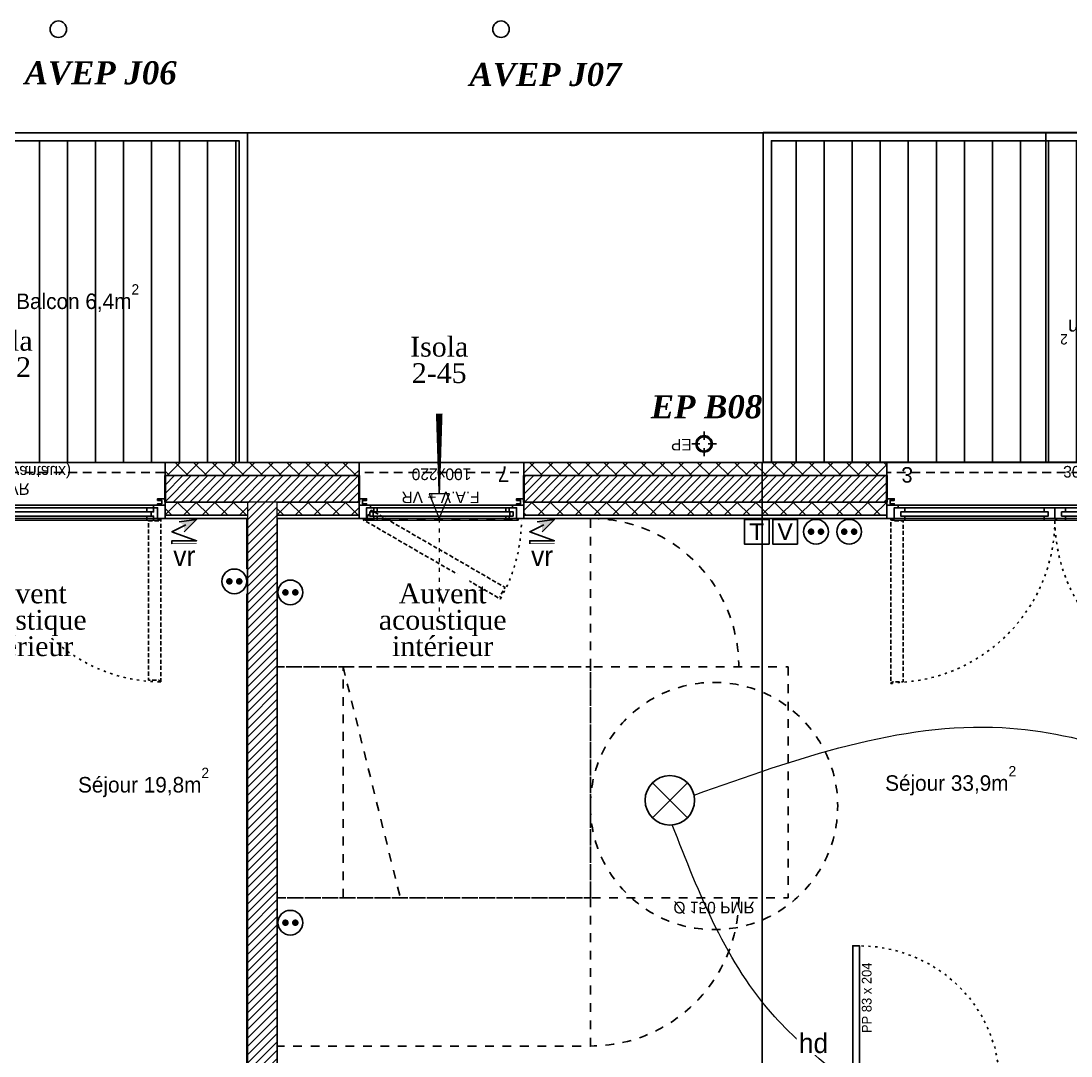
# Model space of a CAD drawing. Header units: centimetres. Extents: x -58072 to 12532, y -30603 to 6224.
# Drawn here: x 10410 to 11047, y 4557 to 5185 of the extents above; entities that cross this region are included whole.
import ezdxf

# ---------------------------------------------------------------- set-up
doc = ezdxf.new("R2010")
doc.units = ezdxf.units.CM
for name, pattern in [('ACAD_ISO03W100', [30, 12, -18]), ('Style de ligne -11', [0.347222, 0.20828, -0.138942]), ('Style de ligne -12', [0.164042, 0.054681, -0.109361]), ('Style de ligne -13', [0.147638, 0.098425, -0.049213]), ('Style de ligne -14', [0.147638, 0.098425, -0.049213]), ('Style de ligne -17', [0.347222, 0.20828, -0.138942]), ('Style de ligne -18', [0.164042, 0.054681, -0.109361]), ('Style de ligne -5', [0.20828, 0.069425, -0.138855]), ('VW-01', [0.41656, 0.20828, -0.20828])]:
    doc.linetypes.add(name, pattern=pattern)
for name, color, linetype in [('B AmÈnagement intÈrieur_Hatch', 252, 'Continuous'), ('B Aménagement intérieur', 252, 'Continuous'), ('B GÈnÈral_Hatch', 252, 'Continuous'), ('B Général', 252, 'Continuous'), ('C ANNOTATIONS-PMR', 252, 'Style de ligne -5'), ('C ANNOTATIONS-prestations', 252, 'Continuous'), ('C ANNOTATIONS-texte', 252, 'Continuous'), ('C ANNOTATIONS-texte surfaces', 252, 'Continuous'), ('D SURFACES-shab', 252, 'Continuous'), ('prlm-EAU-EPEXT', 145, 'Continuous'), ('prlm-VMC', 93, 'Continuous')]:
    doc.layers.add(name, color=color, linetype=linetype)
doc.layers.add('prlm-ELEC-CFA', color=1, linetype='Continuous', lineweight=25)
doc.layers.add('prlm-ELEC-CFO', color=1, linetype='Continuous', lineweight=25)
doc.layers.add('prlm-ZEROPLOT', color=254, linetype='Continuous', plot=False)
doc.styles.add('Eurostile', font='Eurosti.TTF')
doc.styles.add('Eurostile (bold)', font='Eurostib.TTF')
doc.styles.add('Eurostile (italic)', font='Eurostib.TTF')
doc.styles.add('prlm-eau-ep', font='timesbi.ttf', dxfattribs={"height": 18})
doc.styles.add('prlm-elec-cfo', font='comic.ttf', dxfattribs={"height": 12})
doc.styles.add('prlm-vmc', font='pala.ttf', dxfattribs={"height": 14})
doc.styles.get("Standard").update_dxf_attribs({"font": 'isocp.shx', "height": 12})
pattern_1 = [(90, (0, 0), (17, 0), [])]
pattern_2 = [(45, (0, 0), (2.4253472, -2.6458333), [])]
pattern_3 = [(-135, (0, 0), (5.656854, -5.656854), []), (-45, (0, 0), (-5.656854, -5.656854), [])]

# ---------------------------------------------------------------- blocks, each defined once
blk = doc.blocks.new('B 60.T2 S307 (2D)')
at = {"layer": 'D SURFACES-shab', "lineweight": 18, "flags": 128}
blk.add_lwpolyline([(53.81, -225.58), (53.81, -285.49), (356.81, -285.59), (356.81, 291.51), (4.57, 291.51), (4.57, 34.39), (4.57, 34.39), (4.57, -30.61), (4.57, -30.61), (4.57, -158.57), (34.57, -158.57), (34.57, -225.59)], close=True, dxfattribs=at)
blk = doc.blocks.new('B 60.Balcon')
at = {"layer": 'B GÈnÈral_Hatch', "linetype": 'Continuous'}
h = blk.add_hatch(dxfattribs=at)
h.set_pattern_fill('H_BARDAGE V 150', color=256, style=0, pattern_type=2)
h.set_pattern_definition(pattern_1)
h.paths.add_polyline_path([(-220, 110), (220, 110), (220, -85), (-220, -85)])
at = {"layer": 'B Général', "linetype": 'Continuous', "flags": 128}
for points in [[(-225, 110), (225, 110), (225, -90), (-225, -90)], [(-220, 110), (220, 110), (220, -85), (-220, -85)]]:
    blk.add_lwpolyline(points, close=True, dxfattribs=at)
at = {"layer": 'C ANNOTATIONS-prestations', "line_spacing_factor": 0.894578, "style": 'Eurostile'}
for s, insert, char_height, attachment_point in [('balcon 8,6m{\\H0.6667x;\\S2 ^ ;}', (47.16, 38.55), 9.4074, 3), ('platelage bois', (-32.26, 25.01), 7.0556, 1), ('garde-corps vitré', (-194.9, -73.14), 7.0556, 1)]:
    blk.add_mtext(s, dxfattribs=dict(at, insert=insert, char_height=char_height, attachment_point=attachment_point))
blk = doc.blocks.new('B 60.Groupe-36-1')
at = {"layer": 'B AmÈnagement intÈrieur_Hatch', "linetype": 'Continuous'}
blk.add_hatch(color=250, dxfattribs=at).paths.add_polyline_path([(10202.18, 4963.73), (10207.18, 4962.39), (10202.18, 4961.05)])
at = {"layer": 'B Aménagement intérieur', "linetype": 'Continuous'}
blk.add_line((9954.97, 4962.39), (10207.18, 4962.39), dxfattribs=at)
at = {"layer": 'B Aménagement intérieur', "flags": 128}
blk.add_lwpolyline([(10202.18, 4963.73), (10207.18, 4962.39), (10202.18, 4961.05)], close=True, dxfattribs=at)
at = {"layer": 'B Général', "linetype": 'Continuous'}
for p, q in [((9982.97, 4917.39), (9982.97, 5007.39)), ((10010.97, 4917.39), (10010.97, 5007.39)), ((10039.18, 4917.39), (10039.18, 5007.39)), ((10067.18, 4917.39), (10067.18, 5007.39)), ((10095.18, 4917.39), (10095.18, 5007.39)), ((10123.18, 4917.39), (10123.18, 5007.39)), ((10151.18, 4917.39), (10151.18, 5007.39)), ((10179.18, 4917.39), (10179.18, 5007.39))]:
    blk.add_line(p, q, dxfattribs=at)
at = {"layer": 'B Général', "linetype": 'Continuous', "flags": 128}
blk.add_lwpolyline([(9954.97, 4917.39), (9954.97, 5007.39), (10207.18, 5007.39), (10207.18, 4917.39)], close=True, dxfattribs=at)
blk = doc.blocks.new('B 60.Groupe-37-1')
at = {"layer": 'B GÈnÈral_Hatch', "linetype": 'Continuous'}
h = blk.add_hatch(dxfattribs=at)
h.set_pattern_fill('H_BARDAGE V 150', color=256, style=0, pattern_type=2)
h.set_pattern_definition(pattern_1)
h.paths.add_polyline_path([(10212.18, 5112.39), (10542.18, 5112.39), (10542.18, 4917.39), (10212.18, 4917.39)])
at = {"layer": 'B Général', "linetype": 'Continuous', "flags": 128}
for points in [[(10212.18, 5007.39), (9955.12, 5007.39), (9955.12, 5012.39), (10207.18, 5012.39), (10207.18, 5117.39), (10547.18, 5117.39), (10547.18, 4917.39), (10542.18, 4917.39), (10542.18, 5112.39), (10212.18, 5112.39)], [(10207.18, 5117.39), (10547.18, 5117.39), (10547.18, 4917.39), (10207.18, 4917.39)], [(10212.18, 5112.39), (10542.18, 5112.39), (10542.18, 4917.39), (10212.18, 4917.39)]]:
    blk.add_lwpolyline(points, close=True, dxfattribs=at)
at = {"layer": 'B Général'}
blk.add_blockref('B 60.Groupe-36-1', (0, 0), dxfattribs=at)
at = {"layer": 'C ANNOTATIONS-prestations', "insert": (9955.12, 5005.65), "char_height": 9.4074, "width": 144.6592, "attachment_point": 1, "line_spacing_factor": 0.894578, "style": 'Eurostile'}
blk.add_mtext('escalier accès jardin\\P10h de 16cm\\Pgiron 28cm', dxfattribs=at)
at = {"layer": 'C ANNOTATIONS-texte surfaces', "insert": (10481.46, 5025.52), "char_height": 9.4074, "width": 93.0436, "attachment_point": 3, "line_spacing_factor": 0.894578, "style": 'Eurostile'}
blk.add_mtext('Balcon 6,4m{\\H0.6667x;\\S2^ ;}', dxfattribs=at)
blk = doc.blocks.new('B 60.F 100x220 (all. vitrée fixe) + VR')
at = {"layer": 'B Général', "linetype": 'Continuous', "lineweight": 35}
for p, q in [((-50, 7), (-50, -9)), ((50, 7), (50, -9))]:
    blk.add_line(p, q, dxfattribs=at)
at = {"layer": 'B Général'}
blk.add_line((45, 9), (-45, 9), dxfattribs=at)
at = {"layer": 'B Général', "linetype": 'Style de ligne -14', "ltscale": 25.4, "flags": 128}
blk.add_lwpolyline([(-35.69, 65.82), (-36.19, 64.95), (-35.32, 64.45), (-38.57, 58.82), (42.63, 11.94), (45.88, 17.57), (46.75, 17.07), (47.25, 17.93)], close=True, dxfattribs=at)
at = {"layer": 'B Général', "flags": 128}
for points in [[(-43, 10.5), (-43, 9), (-50, 9), (-50, 17), (-45.5, 17), (-45.5, 10.5)], [(-43.5, 15.5), (43.5, 15.5), (43.5, 13), (-43.5, 13)], [(-41, 18), (41, 18), (41, 15.5), (-41, 15.5)], [(-41, 13), (41, 13), (41, 10.5), (-41, 10.5)], [(43, 10.5), (43, 9), (50, 9), (50, 17), (45.5, 17), (45.5, 10.5)], [(-50, 9), (-50, 5), (-45.5, 5), (-45.5, 6), (-48, 6), (-48, 8), (-45.5, 8), (-45.5, 9)], [(50, 9), (50, 5), (45.5, 5), (45.5, 6), (48, 6), (48, 8), (45.5, 8), (45.5, 9)]]:
    blk.add_lwpolyline(points, close=True, dxfattribs=at)
at = {"layer": 'B Général', "linetype": 'Continuous', "flags": 128}
for points in [[(-39, 15.5), (-41.5, 15.5), (-41.5, 13), (-39, 13), (-39, 10.5), (-45.5, 10.5), (-45.5, 17), (-46.5, 17), (-46.5, 18), (-39, 18)], [(39, 15.5), (41.5, 15.5), (41.5, 13), (39, 13), (39, 10.5), (45.5, 10.5), (45.5, 17), (46.5, 17), (46.5, 18), (39, 18)]]:
    blk.add_lwpolyline(points, close=True, dxfattribs=at)
at = {"layer": 'B Général', "linetype": 'Style de ligne -17', "ltscale": 25.4, "flags": 128}
blk.add_lwpolyline([(-50, 9), (50, 9), (50, -11), (-50, -11)], close=True, dxfattribs=at)
at = {"layer": 'B Général', "flags": 128}
blk.add_lwpolyline([(-50, -9), (-50, -17), (50, -17), (50, -9)], dxfattribs=at)
at = {"layer": 'B Général'}
blk.add_circle((47, 17.5), 0.5, dxfattribs=at)
at = {"layer": 'B Général', "linetype": 'Style de ligne -18', "ltscale": 25.4}
blk.add_arc((49, 17.5), 97.5, 150.29382, 179.70618, dxfattribs=at)
at = {"layer": 'B Général', "insert": (-23.11, 7.69), "char_height": 7.056, "attachment_point": 1, "line_spacing_factor": 0.894578, "style": 'Eurostile'}
blk.add_mtext('F.A.V + VR', dxfattribs=at)
at = {"layer": 'C ANNOTATIONS-prestations', "insert": (-41.15, -5.19), "char_height": 9.41, "attachment_point": 1, "rotation": 360, "line_spacing_factor": 0.894578, "style": 'Eurostile (bold)'}
blk.add_mtext('7', dxfattribs=at)
at = {"layer": 'C ANNOTATIONS-prestations', "insert": (0, -6.31), "char_height": 7.056, "width": 100, "attachment_point": 2, "rotation": 360, "line_spacing_factor": 0.894578, "style": 'Eurostile'}
blk.add_mtext('100x220', dxfattribs=at)
blk = doc.blocks.new('B 60.PF 200.220 + VR')
at = {"layer": 'B Général', "linetype": 'Continuous'}
for p, q in [((-100, 7), (-100, 17)), ((100, 7), (100, 17))]:
    blk.add_line(p, q, dxfattribs=at)
at = {"layer": 'B Général', "linetype": 'Continuous', "lineweight": 35}
for p, q in [((-100, 7), (-100, -9)), ((100, 7), (100, -9))]:
    blk.add_line(p, q, dxfattribs=at)
at = {"layer": 'B Général'}
blk.add_line((-93, 9), (97, 9), dxfattribs=at)
at = {"layer": 'B Général', "linetype": 'Style de ligne -13', "ltscale": 25.4, "flags": 128}
for points in [[(-97.5, 116.12), (-96.5, 116.12), (-96.5, 115.12), (-90, 115.12), (-90, 18.5), (-96.5, 18.5), (-96.5, 17.5), (-97.5, 17.5)], [(97.5, 116.12), (96.5, 116.12), (96.5, 115.12), (90, 115.12), (90, 18.5), (96.5, 18.5), (96.5, 17.5), (97.5, 17.5)]]:
    blk.add_lwpolyline(points, close=True, dxfattribs=at)
at = {"layer": 'B Général', "flags": 128}
for points in [[(-93, 10.5), (-93, 9), (-100, 9), (-100, 17), (-95.5, 17), (-95.5, 10.5)], [(-4.5, 18), (-89, 18), (-89, 15.5), (-4.5, 15.5)], [(-4.5, 13), (-89, 13), (-89, 10.5), (-4.5, 10.5)], [(6.5, 18), (93, 18), (93, 15.5), (6.5, 15.5)], [(6.5, 13), (93, 13), (93, 10.5), (6.5, 10.5)], [(93, 10.5), (93, 9), (100, 9), (100, 17), (95.5, 17), (95.5, 10.5)], [(-100, 9), (-100, 5), (-95.5, 5), (-95.5, 6), (-98, 6), (-98, 8), (-95.5, 8), (-95.5, 9)], [(100, 9), (100, 5), (95.5, 5), (95.5, 6), (98, 6), (98, 8), (95.5, 8), (95.5, 9)]]:
    blk.add_lwpolyline(points, close=True, dxfattribs=at)
at = {"layer": 'B Général', "linetype": 'Continuous', "flags": 128}
for points in [[(-89, 15.5), (-91.5, 15.5), (-91.5, 13), (-89, 13), (-89, 10.5), (-95.5, 10.5), (-95.5, 17), (-96.5, 17), (-96.5, 18), (-89, 18)], [(-6.5, 15.5), (-4, 15.5), (-4, 13), (-6.5, 13), (-6.5, 10.5), (0, 10.5), (0, 17), (1, 17), (1, 18), (-6.5, 18)], [(6.5, 15.5), (4, 15.5), (4, 13), (6.5, 13), (6.5, 10.5), (0, 10.5), (0, 17), (1, 17), (1, 18), (6.5, 18)], [(89, 15.5), (91.5, 15.5), (91.5, 13), (89, 13), (89, 10.5), (95.5, 10.5), (95.5, 17), (96.5, 17), (96.5, 18), (89, 18)]]:
    blk.add_lwpolyline(points, close=True, dxfattribs=at)
at = {"layer": 'B Général', "linetype": 'Style de ligne -11', "ltscale": 25.4, "flags": 128}
blk.add_lwpolyline([(-100, 9), (100, 9), (100, -11), (-100, -11)], close=True, dxfattribs=at)
at = {"layer": 'B Général', "flags": 128}
blk.add_lwpolyline([(100, -9), (100, -17), (-100, -17), (-100, -9)], dxfattribs=at)
at = {"layer": 'B Général'}
for centre in [(-97, 17.5), (97, 17.5)]:
    blk.add_circle(centre, 0.5, dxfattribs=at)
at = {"layer": 'B Général', "linetype": 'Style de ligne -12', "ltscale": 25.4}
for centre, start, end in [((-98.46, 17.77), 359.55233, 89.0018), ((98.46, 17.77), 90.9982, 180.44847)]:
    blk.add_arc(centre, 98.37, start, end, dxfattribs=at)
at = {"layer": 'B Général', "insert": (0, 2.65), "char_height": 7.056, "attachment_point": 2, "rotation": 360, "line_spacing_factor": 0.894578, "style": 'Eurostile'}
blk.add_mtext('PF + VR', dxfattribs=at)
at = {"layer": 'C ANNOTATIONS-prestations', "rotation": 360, "line_spacing_factor": 0.894578}
for s, insert, char_height, attachment_point, style in [('2', (-91.15, -4.77), 9.41, 1, 'Eurostile (bold)'), ('200x220 (2 vantaux) ', (0, -7.83), 7.0556, 2, 'Eurostile')]:
    blk.add_mtext(s, dxfattribs=dict(at, insert=insert, char_height=char_height, attachment_point=attachment_point, style=style))
blk = doc.blocks.new('B 60.PF 300.220 + VR (3 vantaux)')
at = {"layer": 'B Général', "linetype": 'Continuous'}
for p, q in [((-150, 7), (-150, 17)), ((150, 7), (150, 17))]:
    blk.add_line(p, q, dxfattribs=at)
at = {"layer": 'B Général', "linetype": 'Continuous', "lineweight": 35}
for p, q in [((-150, 7), (-150, -9)), ((150, 7), (150, -9))]:
    blk.add_line(p, q, dxfattribs=at)
at = {"layer": 'B Général'}
blk.add_line((-143, 9), (47, 9), dxfattribs=at)
at = {"layer": 'B Général', "linetype": 'Style de ligne -13', "ltscale": 25.4, "flags": 128}
for points in [[(-147.5, 117), (-146.5, 117), (-146.5, 116), (-140, 116), (-140, 18.5), (-146.5, 18.5), (-146.5, 17.5), (-147.5, 17.5)], [(51.5, 115), (50.5, 115), (50.5, 116), (44, 116), (44, 18.5), (50.5, 18.5), (50.5, 17.5), (51.5, 17.5)]]:
    blk.add_lwpolyline(points, close=True, dxfattribs=at)
at = {"layer": 'B Général', "flags": 128}
for points in [[(-143, 10.5), (-143, 9), (-150, 9), (-150, 17), (-145.5, 17), (-145.5, 10.5)], [(-54.5, 18), (-139, 18), (-139, 15.5), (-54.5, 15.5)], [(-54.5, 13), (-139, 13), (-139, 10.5), (-54.5, 10.5)], [(-41.5, 18), (43, 18), (43, 15.5), (-41.5, 15.5)], [(-41.5, 13), (43, 13), (43, 10.5), (-41.5, 10.5)], [(56.5, 17), (56.5, 14.25), (54, 14.25), (54, 11.75), (56.5, 11.75), (56.5, 9), (47, 9), (47, 10.5), (49.5, 10.5), (49.5, 17)], [(145.5, 14.25), (54, 14.25), (54, 11.75), (145.5, 11.75)], [(143, 17), (56.5, 17), (56.5, 14.25), (143, 14.25)], [(145.5, 14.25), (143, 14.25), (143, 17), (150, 17), (150, 9), (143, 9), (143, 11.75), (145.5, 11.75)], [(-150, 9), (-150, 5), (-145.5, 5), (-145.5, 6), (-148, 6), (-148, 8), (-145.5, 8), (-145.5, 9)], [(143, 11.75), (56.5, 11.75), (56.5, 9), (143, 9)], [(150, 9), (150, 5), (145.5, 5), (145.5, 6), (148, 6), (148, 8), (145.5, 8), (145.5, 9)]]:
    blk.add_lwpolyline(points, close=True, dxfattribs=at)
at = {"layer": 'B Général', "linetype": 'Continuous', "flags": 128}
for points in [[(-139, 15.5), (-141.5, 15.5), (-141.5, 13), (-139, 13), (-139, 10.5), (-145.5, 10.5), (-145.5, 17), (-146.5, 17), (-146.5, 18), (-139, 18)], [(-54.5, 15.5), (-52, 15.5), (-52, 13), (-54.5, 13), (-54.5, 10.5), (-48, 10.5), (-48, 17), (-47, 17), (-47, 18), (-54.5, 18)], [(-41.5, 15.5), (-44, 15.5), (-44, 13), (-41.5, 13), (-41.5, 10.5), (-48, 10.5), (-48, 17), (-47, 17), (-47, 18), (-41.5, 18)], [(43, 15.5), (45.5, 15.5), (45.5, 13), (43, 13), (43, 10.5), (49.5, 10.5), (49.5, 17), (50.5, 17), (50.5, 18), (43, 18)]]:
    blk.add_lwpolyline(points, close=True, dxfattribs=at)
at = {"layer": 'B Général', "linetype": 'Style de ligne -11', "ltscale": 25.4, "flags": 128}
blk.add_lwpolyline([(-150, 9), (150, 9), (150, -11), (-150, -11)], close=True, dxfattribs=at)
at = {"layer": 'B Général', "flags": 128}
blk.add_lwpolyline([(150, -9), (150, -17), (-150, -17), (-150, -9)], dxfattribs=at)
at = {"layer": 'B Général'}
for centre in [(-147, 17.5), (51, 17.5)]:
    blk.add_circle(centre, 0.5, dxfattribs=at)
at = {"layer": 'B Général', "linetype": 'Style de ligne -12', "ltscale": 25.4}
for centre, start, end in [((-147, 17.5), 0.29382, 90.28792), ((51, 17.5), 94.06495, 179.70618)]:
    blk.add_arc(centre, 99, start, end, dxfattribs=at)
at = {"layer": 'B Général', "insert": (2, 4.57), "char_height": 7.056, "attachment_point": 2, "rotation": 360, "line_spacing_factor": 0.894578, "style": 'Eurostile'}
blk.add_mtext('PF + VR', dxfattribs=at)
at = {"layer": 'C ANNOTATIONS-prestations', "rotation": 360, "line_spacing_factor": 0.894578}
for s, insert, char_height, attachment_point, style in [('3', (-141.15, -4.77), 9.41, 1, 'Eurostile (bold)'), ('300x220 (3 vantaux) ', (0, -7.83), 7.0556, 2, 'Eurostile')]:
    blk.add_mtext(s, dxfattribs=dict(at, insert=insert, char_height=char_height, attachment_point=attachment_point, style=style))
blk = doc.blocks.new('B 60.EP')
at = {"layer": 'B Général', "linetype": 'Continuous'}
for p, q in [((0, 7.5), (0, 2.5)), ((-7.5, 0), (-2.5, 0)), ((7.5, 0), (2.5, 0)), ((0, -7.5), (0, -2.5))]:
    blk.add_line(p, q, dxfattribs=at)
at = {"layer": 'B Général', "linetype": 'Continuous', "flags": 128}
for points in [[(-5, 0, -1), (5, 0, -1)], [(-4.33, 0, -1), (4.33, 0, -1)]]:
    blk.add_lwpolyline(points, format="xyb", close=True, dxfattribs=at)
at = {"layer": 'C ANNOTATIONS-prestations', "insert": (7.5, 3.99), "char_height": 7.056, "attachment_point": 1, "line_spacing_factor": 0.894578, "style": 'Eurostile'}
blk.add_mtext('EP', dxfattribs=at)
blk = doc.blocks.new('xi.EA')
at = {"layer": 'prlm-VMC', "color": 0, "linetype": 'ByBlock', "lineweight": 5, "flags": 128}
blk.add_lwpolyline([(-6.17, -15), (6.17, -15), (0, 0)], close=True, dxfattribs=at)
at = {"layer": 'prlm-VMC', "color": 0, "linetype": 'ByBlock', "lineweight": -2, "flags": 128}
blk.add_lwpolyline([(0, -15, 1, 4, 0), (0, -63.63, 1, 1, 0)], format="xyseb", dxfattribs=at)
at = {"layer": 'prlm-VMC', "color": 0, "linetype": 'ByBlock', "lineweight": 5}
blk.add_solid([(0, 0), (6.17, -15), (-6.17, -15), (0, 0)], dxfattribs=at)
at = {"layer": 'prlm-ZEROPLOT', "color": 250, "linetype": 'ACAD_ISO03W100', "lineweight": 0, "ltscale": 0.2}
blk.add_lwpolyline([(0, 0), (0, 60)], dxfattribs=at)
blk = doc.blocks.new('xi.epext')
at = {"layer": 'prlm-EAU-EPEXT', "color": 0, "linetype": 'ByBlock', "lineweight": -2}
blk.add_circle((0, 0), 5, dxfattribs=at)
blk = doc.blocks.new('xi.PC')
at = {"color": 0, "lineweight": 5}
blk.add_wipeout([(-7.5, -7.5), (7.5, -7.5), (7.5, 7.5), (-7.5, 7.5)], dxfattribs=at).dxf.layer = 'prlm-ELEC-CFO'
at = {"layer": 'prlm-ELEC-CFO', "color": 0, "linetype": 'ByBlock', "lineweight": 5, "const_width": 2}
for points in [[(-4, 0, 1), (-2, 0, 1)], [(2, 0, 1), (4, 0, 1)]]:
    blk.add_lwpolyline(points, format="xyb", close=True, dxfattribs=at)
at = {"layer": 'prlm-ELEC-CFO', "color": 0, "linetype": 'ByBlock', "lineweight": -2}
blk.add_circle((0, 0), 7.5, dxfattribs=at)
blk = doc.blocks.new('xi.VR')
at = {"layer": 'prlm-ELEC-CFO', "lineweight": 5}
blk.add_hatch(color=0, dxfattribs=at).paths.add_polyline_path([(-3, 6), (-0.1, 3.7), (0, 0), (7.5, 7.5)])
at = {"layer": 'prlm-ELEC-CFO', "color": 0}
for points in [[(-3, 6), (7.5, 7.5), (0, 0)], [(0.95, 4.23), (-7.5, 0), (7.5, -5.5), (-7.5, -5.5), (-7.5, -7.5), (7.5, -7.5)]]:
    blk.add_lwpolyline(points, dxfattribs=at)
blk = doc.blocks.new('xi.PTCE')
at = {"layer": 'prlm-ELEC-CFO', "color": 0}
for points in [[(-10.61, 10.61), (10.61, -10.61)], [(10.61, 10.61), (-10.61, -10.61)]]:
    blk.add_lwpolyline(points, dxfattribs=at)
at = {"layer": 'prlm-ELEC-CFO', "color": 0, "linetype": 'ByBlock'}
blk.add_circle((0, 0), 15, dxfattribs=at)
blk = doc.blocks.new('xi.TV')
at = {"layer": 'prlm-ELEC-CFA', "color": 0, "linetype": 'ByBlock', "lineweight": -2, "flags": 128}
blk.add_lwpolyline([(-7.5, 7.5), (7.5, 7.5), (7.5, -7.5), (-7.5, -7.5)], close=True, dxfattribs=at)
at = {"layer": 'prlm-ELEC-CFA', "color": 0, "linetype": 'ByBlock', "insert": (0, 0), "char_height": 10, "width": 11.36, "attachment_point": 5}
blk.add_mtext('{\\fVerdana|b0|i0|c0|p34;V}', dxfattribs=at)
blk = doc.blocks.new('xi.TEL')
at = {"layer": 'prlm-ELEC-CFA', "color": 0, "linetype": 'ByBlock', "lineweight": -2, "flags": 128}
blk.add_lwpolyline([(-7.5, 7.5), (7.5, 7.5), (7.5, -7.5), (-7.5, -7.5)], close=True, dxfattribs=at)
at = {"layer": 'prlm-ELEC-CFA', "color": 0, "linetype": 'ByBlock', "insert": (0, 0), "char_height": 10, "width": 11.36, "attachment_point": 5}
blk.add_mtext('{\\fVerdana|b0|i0|c0|p34;T}', dxfattribs=at)
blk = doc.blocks.new('B 60.Rond 150_PMR')
at = {"layer": 'B Général', "linetype": 'VW-01', "ltscale": 25.4}
blk.add_circle((0, 0), 75, dxfattribs=at)
at = {"layer": 'B Général', "insert": (-61.5, 0), "char_height": 7.056, "attachment_point": 5, "rotation": 90, "line_spacing_factor": 0.894578, "style": 'Eurostile (italic)'}
blk.add_mtext('Ø 150 PMR', dxfattribs=at)
blk = doc.blocks.new('B 60.PP 80')
at = {"layer": 'B Général', "flags": 128}
blk.add_lwpolyline([(-43, 2.5), (-43, 85.5), (-39, 85.5), (-39, 2.5)], close=True, dxfattribs=at)
at = {"layer": 'B Général', "linetype": 'Style de ligne -18', "ltscale": 25.4, "flags": 128}
blk.add_lwpolyline([(46, 2.5), (45.27, 13.33), (43.1, 23.98), (39.53, 34.26), (34.61, 44), (28.44, 53.03), (21.1, 61.19), (12.74, 68.35), (3.5, 74.38), (-6.47, 79.18), (-17, 82.67), (-27.91, 84.79), (-39, 85.5)], dxfattribs=at)
at = {"layer": 'B Général', "linetype": 'Continuous', "flags": 128}
for points in [[(-45, 2.5), (-43, 2.5), (-43, 0), (-40, 0), (-40, -2.5), (-45, -2.5)], [(48, 2.5), (46, 2.5), (46, 0), (43, 0), (43, -2.5), (48, -2.5), (48, -2.5), (48, -2.5), (48, 1.79), (48, 1.79)]]:
    blk.add_lwpolyline(points, close=True, dxfattribs=at)
at = {"layer": 'C ANNOTATIONS-prestations', "insert": (-37.5, 32.5), "char_height": 5.8796, "attachment_point": 1, "rotation": 90, "line_spacing_factor": 0.894578, "style": 'Eurostile'}
blk.add_mtext('PP 83 x 204', dxfattribs=at)
blk = doc.blocks.new('B 60.Groupe-6-1')
at = {"layer": 'B Général', "linetype": 'VW-01', "ltscale": 25.4}
blk.add_line((70, -114.99), (-70, -80.35), dxfattribs=at)
at = {"layer": 'B Général', "linetype": 'VW-01', "ltscale": 25.4, "flags": 128}
for points in [[(-70, 35), (70, 35), (70, -155), (-70, -155)], [(-70, -114.99), (70, -114.99), (70, -155), (-70, -155)]]:
    blk.add_lwpolyline(points, close=True, dxfattribs=at)
blk = doc.blocks.new('B 60.Lit 140.190_PMR 2')
at = {"layer": 'B Général', "linetype": 'VW-01', "ltscale": 25.4, "flags": 128}
for points in [[(70, 155), (-70, 155), (-70, 35), (70, 35)], [(-70, -155), (-70, 35), (-160, 35), (-160, -155)], [(160, -155), (160, 35), (70, 35), (70, -155)]]:
    blk.add_lwpolyline(points, close=True, dxfattribs=at)
at = {"layer": 'B Général', "linetype": 'VW-01', "ltscale": 25.4}
for centre, start, end in [((-70, 35), 90, 180), ((70, 35), 0, 90)]:
    blk.add_arc(centre, 90, start, end, dxfattribs=at)
at = {"layer": 'B Général'}
blk.add_blockref('B 60.Groupe-6-1', (0, 0), dxfattribs=at)

msp = doc.modelspace()

# ---------------------------------------------------------------- hatches: boundary and pattern name
at = {"layer": 'B GÈnÈral_Hatch', "linetype": 'Continuous'}
h = msp.add_hatch(dxfattribs=at)
h.set_pattern_fill('02_ISOLANT', color=256, angle=-180, style=0, pattern_type=2)
h.set_pattern_definition([(-135, (0, 0), (5.656854, -5.656854), []), (-45, (0, 0), (-5.656854, -5.656854), [])])
h.paths.add_polyline_path([(10614.867, 4909.389), (10614.867, 4917.389), (10497.178, 4917.389), (10497.178, 4909.389)])
h = msp.add_hatch(dxfattribs=at)
h.set_pattern_fill('02_ISOLANT', color=256, angle=-180, style=0, pattern_type=2)
h.set_pattern_definition(pattern_3)
h.paths.add_polyline_path([(10934.944, 4909.389), (10934.944, 4917.389), (10714.867, 4917.389), (10714.867, 4909.389)])
h = msp.add_hatch(dxfattribs=at)
h.set_pattern_fill('50_BETON', color=256, style=0, pattern_type=2)
h.set_pattern_definition(pattern_2)
h.paths.add_polyline_path([(10614.867, 4893.389), (10614.867, 4909.389), (10497.178, 4909.389), (10497.178, 4893.389)])
h = msp.add_hatch(dxfattribs=at)
h.set_pattern_fill('50_BETON', color=256, style=0, pattern_type=2)
h.set_pattern_definition(pattern_2)
h.paths.add_polyline_path([(10934.944, 4893.389), (10934.944, 4909.389), (10714.867, 4909.389), (10714.867, 4893.389)])
h = msp.add_hatch(dxfattribs=at)
h.set_pattern_fill('02_ISOLANT', color=256, angle=-180, style=0, pattern_type=2)
h.set_pattern_definition([(-135, (0, 0), (5.656854, -5.656854), []), (-45, (0, 0), (-5.656854, -5.656854), [])])
h.paths.add_polyline_path([(10547.178, 4885.389), (10547.178, 4893.389), (10497.178, 4893.389), (10497.178, 4885.389)])
h = msp.add_hatch(dxfattribs=at)
h.set_pattern_fill('50_BETON', color=256, style=0, pattern_type=2)
h.set_pattern_definition(pattern_2)
h.paths.add_polyline_path([(10547.178, 4300.316), (10565.178, 4300.317), (10565.178, 4893.389), (10547.178, 4893.389)])
h = msp.add_hatch(dxfattribs=at)
h.set_pattern_fill('02_ISOLANT', color=256, style=0, pattern_type=2)
h.set_pattern_definition([(45, (0, 0), (-5.656854, 5.656854), []), (135, (0, 0), (5.656854, 5.656854), [])])
h.paths.add_polyline_path([(10565.178, 4893.389), (10565.178, 4885.389), (10614.867, 4885.389), (10614.867, 4893.389)])
h = msp.add_hatch(dxfattribs=at)
h.set_pattern_fill('02_ISOLANT', color=256, angle=-180, style=0, pattern_type=2)
h.set_pattern_definition(pattern_3)
h.paths.add_polyline_path([(10934.944, 4885.389), (10934.944, 4893.389), (10714.867, 4893.389), (10714.867, 4885.389)])

# ---------------------------------------------------------------- linework, layer by layer
at = {"layer": 'B Général', "linetype": 'Continuous'}
for p, q in [((10614.867, 4917.389), (10497.178, 4917.389)), ((10497.178, 4917.389), (10497.178, 4883.389)), ((10614.867, 4917.389), (10497.178, 4917.389)), ((10614.867, 4917.389), (10614.867, 4883.389)), ((10934.944, 4917.389), (10714.867, 4917.389)), ((10714.867, 4917.389), (10714.867, 4883.389)), ((10934.944, 4917.389), (10714.867, 4917.389)), ((10934.944, 4917.389), (10934.944, 4883.389)), ((10614.867, 4909.389), (10497.178, 4909.389)), ((10934.944, 4909.389), (10714.867, 4909.389)), ((10547.178, 4893.389), (10497.178, 4893.389)), ((10614.867, 4893.389), (10565.178, 4893.389)), ((10934.944, 4893.389), (10714.867, 4893.389)), ((10547.178, 4885.389), (10497.178, 4885.389)), ((10547.178, 4885.389), (10497.178, 4885.389)), ((10614.867, 4885.389), (10565.178, 4885.389)), ((10614.867, 4885.389), (10565.178, 4885.389)), ((10934.944, 4885.389), (10714.867, 4885.389)), ((10934.944, 4885.389), (10714.867, 4885.389)), ((10547.178, 4883.389), (10497.178, 4883.389)), ((10547.178, 4883.389), (10497.178, 4883.389)), ((10547.178, 4883.389), (10547.178, 4300.316)), ((10565.178, 4883.389), (10565.178, 4300.317)), ((10614.867, 4883.389), (10565.178, 4883.389)), ((10614.867, 4883.389), (10565.178, 4883.389)), ((10934.944, 4883.389), (10714.867, 4883.389)), ((10934.944, 4883.389), (10714.867, 4883.389))]:
    msp.add_line(p, q, dxfattribs=at)
at = {"layer": 'B Général', "linetype": 'Continuous', "lineweight": 18}
for p, q in [((10614.867, 4909.389), (10497.178, 4909.389)), ((10934.944, 4909.389), (10714.867, 4909.389)), ((10547.178, 4893.389), (10497.178, 4893.389)), ((10565.178, 4893.389), (10547.178, 4893.389)), ((10547.178, 4893.389), (10547.178, 4883.389)), ((10565.178, 4883.389), (10565.178, 4893.389)), ((10614.867, 4893.389), (10565.178, 4893.389)), ((10934.944, 4893.389), (10714.867, 4893.389)), ((10547.178, 4883.389), (10547.178, 4300.316)), ((10565.178, 4883.389), (10565.178, 4300.317))]:
    msp.add_line(p, q, dxfattribs=at)
at = {"layer": 'D SURFACES-shab', "lineweight": 18, "flags": 128}
msp.add_lwpolyline([(11156.923, 4883.389), (10565.178, 4883.389), (10565.178, 4541.238), (11148.5, 4541.238), (11148.5, 4536.238), (11088.462, 4536.238), (11088.448, 4300.354), (11235.444, 4300.359), (11235.443, 4345.361), (11431.443, 4345.361), (11431.443, 4536.238), (11341.443, 4536.238), (11341.443, 4883.389), (11156.923, 4883.388)], close=True, dxfattribs=at)
at = {"layer": 'prlm-ELEC-CFO', "lineweight": 13}
for points in [[(10818.023, 4715.659), (11004.931, 4756.566), (11153.141, 4715.145)], [(10903.571, 4547.602), (10867.065, 4581.043), (10804.833, 4697.524)]]:
    msp.add_spline(points, degree=3, dxfattribs=at)
at = {"layer": 'prlm-ZEROPLOT'}
for points in [[(11031.388, 5117.389), (11968.445, 5117.389), (11968.445, 4917.389), (11031.388, 4917.389)], [(10859.388, 4917.389), (11968.445, 4917.389), (11968.445, 3517.389), (10859.388, 3517.389)]]:
    msp.add_lwpolyline(points, close=True, dxfattribs=at)

# ---------------------------------------------------------------- block references
at = {"layer": 'B Aménagement intérieur'}
msp.add_blockref('B 60.T2 S307 (2D)', (10190.054, 4591.874), dxfattribs=at)
at = {"layer": 'B Général'}
for name, p in [('B 60.Groupe-37-1', (0, 0)), ('B 60.PP 80', (10957.33, 4538.738))]:
    msp.add_blockref(name, p, dxfattribs=at)
for name, p, rotation in [('B 60.Balcon', (11084.944, 5027.495), 180), ('B 60.EP', (10824.138, 4928.639), 180), ('B 60.F 100x220 (all. vitrée fixe) + VR', (10664.867, 4900.389), 180.00000000001)]:
    msp.add_blockref(name, p, dxfattribs=dict(at, rotation=rotation))
at = {"layer": 'B Général', "xscale": -1}
for name, p, rotation in [('B 60.PF 200.220 + VR', (10397.178, 4900.389), 180.00000000001), ('B 60.PF 300.220 + VR (3 vantaux)', (11084.944, 4900.389), 180.00000000001), ('B 60.Lit 140.190_PMR 2', (10720.178, 4723.389), 270)]:
    msp.add_blockref(name, p, dxfattribs=dict(at, rotation=rotation))
at = {"layer": 'C ANNOTATIONS-PMR', "ltscale": 25.4, "xscale": -1, "rotation": 270}
msp.add_blockref('B 60.Rond 150_PMR', (10830.178, 4709), dxfattribs=at)
at = {"layer": 'prlm-EAU-EPEXT'}
for p in [(10432.478, 5180.181), (10700.976, 5180.181), (10824.138, 4928.639)]:
    msp.add_blockref('xi.epext', p, dxfattribs=at)
at = {"layer": 'prlm-ELEC-CFA'}
for name, p in [('xi.TEL', (10856.091, 4875.389)), ('xi.TV', (10873.293, 4875.389))]:
    msp.add_blockref(name, p, dxfattribs=at)
at = {"layer": 'prlm-ELEC-CFO'}
for name, p in [('xi.VR', (10508.831, 4875.389)), ('xi.VR', (10725.882, 4875.389)), ('xi.PTCE', (10803.369, 4712.452))]:
    msp.add_blockref(name, p, dxfattribs=at)

# ---------------------------------------------------------------- texts
at = {"layer": 'C ANNOTATIONS-texte', "char_height": 9.40741, "attachment_point": 1, "line_spacing_factor": 0.894578, "style": 'Eurostile'}
for s, insert, width in [('Séjour 19,8m{\\H0.6667x;\\S2^ ;}', (10444.39, 4732.23), 91), ('Séjour 33,9m{\\H0.6667x;\\S2^ ;}', (10933.969, 4733.26), 211.84601)]:
    msp.add_mtext(s, dxfattribs=dict(at, insert=insert, width=width))
at = {"layer": 'prlm-EAU-EPEXT', "char_height": 14, "attachment_point": 1, "style": 'prlm-eau-ep'}
for s, insert, width in [('AVEP J06', (10411.991, 5160.779), 127.27602), ('AVEP J07', (10681.813, 5159.781), 127.27602), ('EP B08', (10791.855, 4958.203), 86.19473)]:
    msp.add_mtext(s, dxfattribs=dict(at, insert=insert, width=width))
at = {"layer": 'prlm-VMC', "insert": (10663.475, 4979.505), "char_height": 12, "width": 20.51, "attachment_point": 5, "line_spacing_factor": 0.8, "style": 'prlm-vmc', "bg_fill": 3, "box_fill_scale": 1.1, "bg_fill_color": 256, "bg_fill_transparency": 0}
msp.add_mtext('Isola\\P2-45', dxfattribs=at)

# ---------------------------------------------------------------- next in the draw order: block references
at = {"layer": 'prlm-ELEC-CFO'}
for p in [(10892.036, 4875.389), (10912.139, 4875.389)]:
    msp.add_blockref('xi.PC', p, dxfattribs=at)

# ---------------------------------------------------------------- next in the draw order: texts
at = {"layer": 'prlm-ELEC-CFO', "lineweight": 20, "insert": (10890.512, 4565.07), "char_height": 12, "attachment_point": 5, "line_spacing_factor": 0.8, "style": 'prlm-elec-cfo', "bg_fill": 3, "box_fill_scale": 1.1, "bg_fill_color": 256, "bg_fill_transparency": 0}
msp.add_mtext('hd', dxfattribs=at)
at = {"layer": 'prlm-VMC', "insert": (10399.243, 4983.196), "char_height": 12, "width": 17.39793, "attachment_point": 5, "line_spacing_factor": 0.8, "style": 'prlm-vmc', "bg_fill": 3, "box_fill_scale": 1.1, "bg_fill_color": 256, "bg_fill_transparency": 0}
msp.add_mtext('Isola\\P2-22', dxfattribs=at)
at = {"layer": 'prlm-VMC', "char_height": 12, "width": 20.51, "attachment_point": 5, "line_spacing_factor": 0.8, "style": 'prlm-vmc', "bg_fill": 2}
for insert in [(10410.859, 4821.838), (10665.568, 4821.838)]:
    msp.add_mtext('Auvent acoustique intérieur', dxfattribs=dict(at, insert=insert))

# ---------------------------------------------------------------- next in the draw order: linework, layer by layer
at = {"layer": 'prlm-ZEROPLOT'}
for points in [[(8418.485, 4917.388), (11031.388, 4917.388), (11031.388, 5117.389), (8418.485, 5117.389)], [(8418.485, 4917.388), (10859.388, 4917.388), (10859.389, 3517.39), (9818.485, 3517.39), (9818.485, 2192.491), (8418.485, 2192.491)]]:
    msp.add_lwpolyline(points, close=True, dxfattribs=at)

# ---------------------------------------------------------------- next in the draw order: block references
at = {"layer": 'prlm-VMC', "rotation": 180.0000000000582}
msp.add_blockref('xi.EA', (10663.475, 4883.389), dxfattribs=at)

# ---------------------------------------------------------------- next in the draw order: block references
at = {"layer": 'prlm-ELEC-CFO'}
for p in [(10539.178, 4845.25), (10573.178, 4838.57), (10573.178, 4638.196)]:
    msp.add_blockref('xi.PC', p, dxfattribs=at)

# ---------------------------------------------------------------- next in the draw order: texts
at = {"layer": 'prlm-ELEC-CFO', "lineweight": 20, "char_height": 12, "attachment_point": 5, "line_spacing_factor": 0.8, "style": 'prlm-elec-cfo', "bg_fill": 3, "box_fill_scale": 1.1, "bg_fill_color": 256, "bg_fill_transparency": 0}
for insert in [(10508.831, 4860.671), (10725.882, 4860.671)]:
    msp.add_mtext('vr', dxfattribs=dict(at, insert=insert))

doc.saveas('drawing.dxf')
